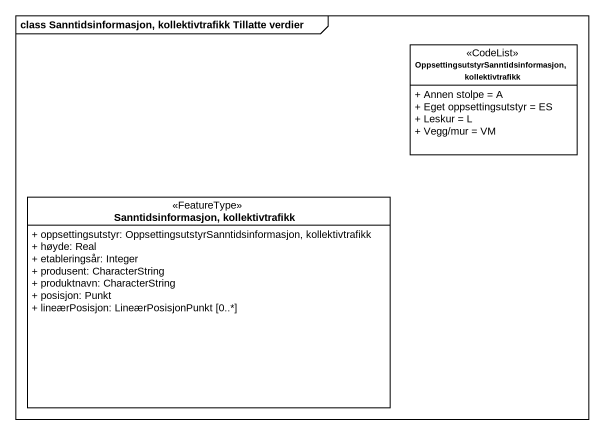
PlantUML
@startuml
mainframe class Sanntidsinformasjon, kollektivtrafikk Tillatte verdier
hide circle
hide empty members
skinparam classAttributeIconSize 0
class "OppsettingsutstyrSanntidsinformasjon, kollektivtrafikk" as OppsettingsutstyrSanntidsinf <<CodeList>> {
  + Annen stolpe = A
  + Eget oppsettingsutstyr = ES
  + Leskur = L
  + Vegg/mur = VM
}
class "Sanntidsinformasjon, kollektivtrafikk" as Sanntidsinformasjon <<FeatureType>> {
  + oppsettingsutstyr: OppsettingsutstyrSanntidsinformasjon, kollektivtrafikk
  + høyde: Real
  + etableringsår: Integer
  + produsent: CharacterString
  + produktnavn: CharacterString
  + posisjon: Punkt
  + lineærPosisjon: LineærPosisjonPunkt [0..*]
}
@enduml
